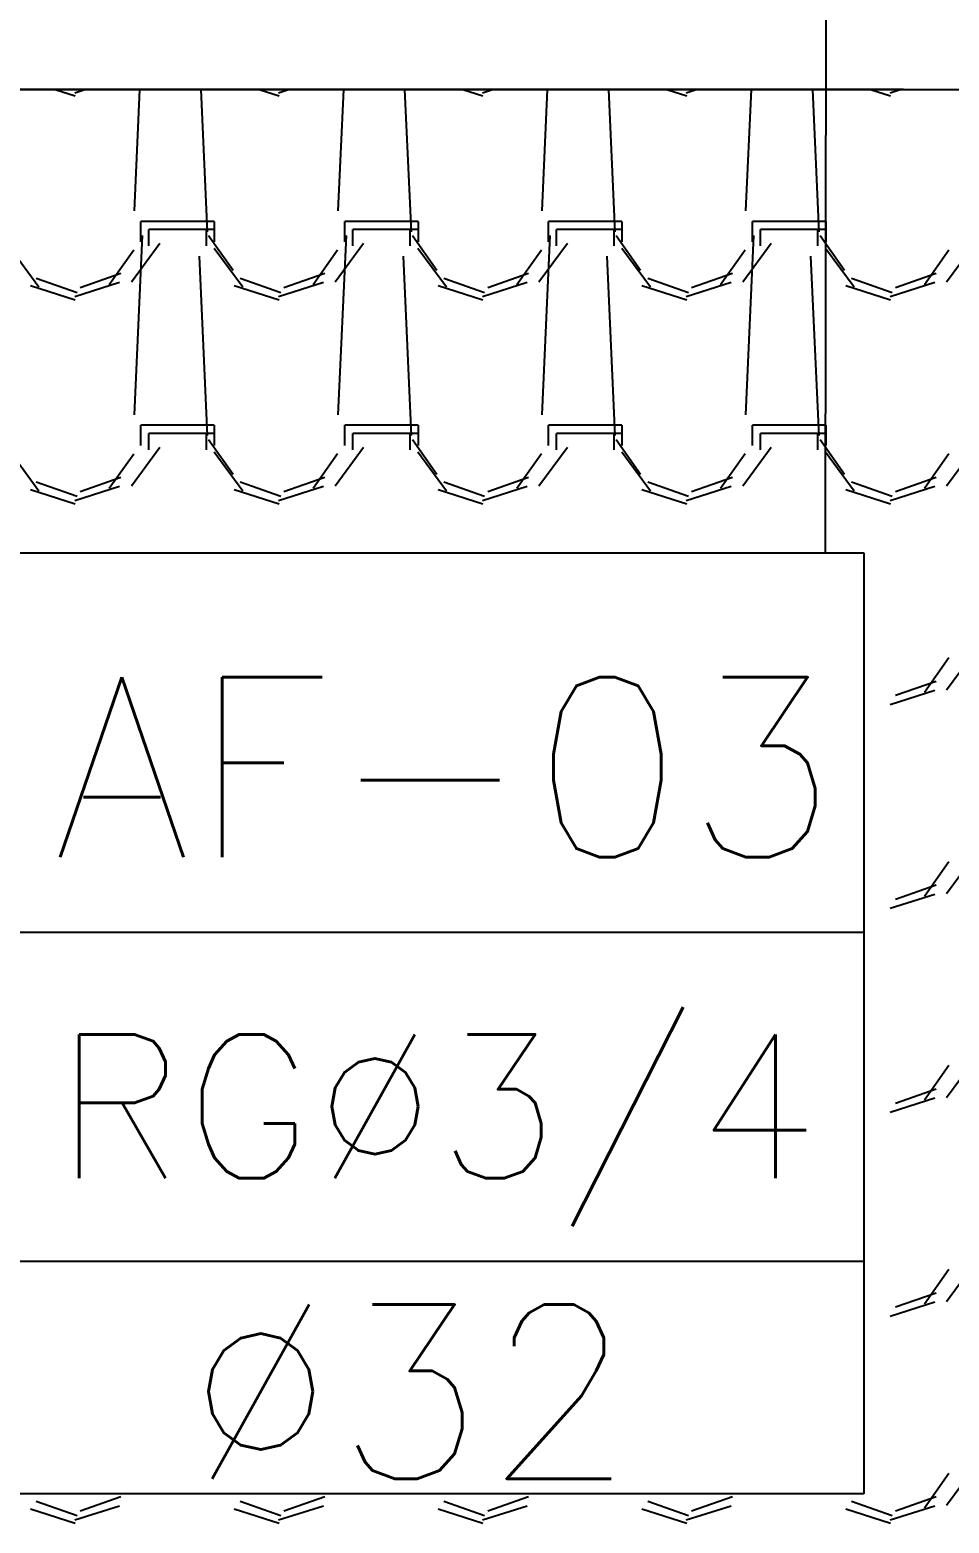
# Model space of a CAD drawing. Header units: millimetres. Extents: x 3923 to 4007, y 744 to 863.
# Drawn here: x 3931.037 to 3932.174, y 844.941 to 846.786 of the extents above; entities that cross this region are included whole.
import ezdxf
from ezdxf.enums import TextEntityAlignment as Align

# ---------------------------------------------------------------- set-up
doc = ezdxf.new("R2010")
doc.units = ezdxf.units.MM
for name, color, linetype in [('-HIDRO', 8, 'Continuous'), ('Prumadas_L', 1, 'Continuous'), ('Prumadas_Q', 3, 'Continuous'), ('Prumadas_T', 2, 'Continuous')]:
    doc.layers.add(name, color=color, linetype=linetype)
doc.styles.add('ROMANS', font='romans__.ttf', dxfattribs={"height": 0.1})

msp = doc.modelspace()

# ---------------------------------------------------------------- linework, layer by layer
at = {"layer": '-HIDRO', "linetype": 'Continuous'}
for p, q in [((3932.1171, 846.7125), (3929.0091, 846.7125)), ((3929.8491, 846.7125), (3932.3691, 846.7125)), ((3931.0683, 846.7125), (3931.0931, 846.7047)), ((3931.0925, 846.7086), (3931.1048, 846.7125)), ((3931.1726, 846.7125), (3931.1658, 846.5626)), ((3931.2483, 846.7125), (3931.2563, 846.5368)), ((3931.3203, 846.7125), (3931.3451, 846.7047)), ((3931.3445, 846.7086), (3931.3568, 846.7125)), ((3931.4246, 846.7125), (3931.4178, 846.5626)), ((3931.5003, 846.7125), (3931.5083, 846.5368)), ((3931.5723, 846.7125), (3931.5971, 846.7047)), ((3931.5965, 846.7086), (3931.6088, 846.7125)), ((3931.6766, 846.7125), (3931.6698, 846.5626)), ((3931.7524, 846.7125), (3931.7603, 846.5368)), ((3931.8243, 846.7125), (3931.8491, 846.7047)), ((3931.8485, 846.7086), (3931.8608, 846.7125)), ((3931.9286, 846.7125), (3931.9218, 846.5626)), ((3932.0044, 846.7125), (3932.0123, 846.5368)), ((3932.0763, 846.7125), (3932.1011, 846.7047)), ((3932.1005, 846.7086), (3932.1128, 846.7125)), ((3931.2548, 846.5496), (3931.1742, 846.5496)), ((3931.1742, 846.5244), (3931.1742, 846.5496)), ((3931.2548, 846.5395), (3931.1842, 846.5395)), ((3931.1842, 846.5193), (3931.1842, 846.5395)), ((3931.2649, 846.5496), (3931.2548, 846.5496)), ((3931.2548, 846.5395), (3931.2548, 846.5193)), ((3931.2649, 846.5395), (3931.2548, 846.5395)), ((3931.2649, 846.5496), (3931.2649, 846.5244)), ((3931.5068, 846.5496), (3931.4262, 846.5496)), ((3931.4262, 846.5244), (3931.4262, 846.5496)), ((3931.5068, 846.5395), (3931.4362, 846.5395)), ((3931.4362, 846.5193), (3931.4362, 846.5395)), ((3931.5169, 846.5496), (3931.5068, 846.5496)), ((3931.5068, 846.5395), (3931.5068, 846.5193)), ((3931.5169, 846.5395), (3931.5068, 846.5395)), ((3931.5169, 846.5496), (3931.5169, 846.5244)), ((3931.7588, 846.5496), (3931.6782, 846.5496)), ((3931.6782, 846.5244), (3931.6782, 846.5496)), ((3931.7588, 846.5395), (3931.6882, 846.5395)), ((3931.6882, 846.5193), (3931.6882, 846.5395)), ((3931.7689, 846.5496), (3931.7588, 846.5496)), ((3931.7588, 846.5395), (3931.7588, 846.5193)), ((3931.7689, 846.5395), (3931.7588, 846.5395)), ((3931.7689, 846.5496), (3931.7689, 846.5244)), ((3932.0108, 846.5496), (3931.9302, 846.5496)), ((3931.9302, 846.5244), (3931.9302, 846.5496)), ((3932.0108, 846.5395), (3931.9402, 846.5395)), ((3931.9402, 846.5193), (3931.9402, 846.5395)), ((3932.0209, 846.5496), (3932.0108, 846.5496)), ((3932.0108, 846.5395), (3932.0108, 846.5193)), ((3932.0209, 846.5395), (3932.0108, 846.5395)), ((3932.0209, 846.5496), (3932.0209, 846.5244)), ((3931.1624, 846.4747), (3931.1976, 846.5226)), ((3931.1758, 846.5323), (3931.1658, 846.3106)), ((3931.2579, 846.532), (3931.2881, 846.4892)), ((3931.4144, 846.4747), (3931.4496, 846.5226)), ((3931.4278, 846.5323), (3931.4178, 846.3106)), ((3931.5099, 846.532), (3931.5401, 846.4892)), ((3931.6664, 846.4747), (3931.7016, 846.5226)), ((3931.6798, 846.5323), (3931.6698, 846.3106)), ((3931.7619, 846.532), (3931.7921, 846.4892)), ((3931.9184, 846.4747), (3931.9536, 846.5226)), ((3931.9318, 846.5323), (3931.9218, 846.3106)), ((3932.0139, 846.532), (3932.0441, 846.4892)), ((3932.1704, 846.4747), (3932.2056, 846.5226)), ((3931.0128, 846.5166), (3931.0481, 846.4687)), ((3931.135, 846.4717), (3931.1653, 846.5145)), ((3931.2463, 846.5066), (3931.2563, 846.2848)), ((3931.2648, 846.5166), (3931.3001, 846.4687)), ((3931.387, 846.4717), (3931.4173, 846.5146)), ((3931.4983, 846.5066), (3931.5083, 846.2848)), ((3931.5168, 846.5166), (3931.5521, 846.4687)), ((3931.639, 846.4717), (3931.6693, 846.5146)), ((3931.7503, 846.5066), (3931.7603, 846.2848)), ((3931.7688, 846.5166), (3931.8041, 846.4687)), ((3931.891, 846.4717), (3931.9213, 846.5146)), ((3932.0023, 846.5066), (3932.0123, 846.2848)), ((3932.0208, 846.5166), (3932.0561, 846.4687)), ((3932.143, 846.4717), (3932.1733, 846.5146)), ((3931.0991, 846.4679), (3931.1495, 846.4855)), ((3931.3511, 846.4679), (3931.4015, 846.4855)), ((3931.6031, 846.4679), (3931.6535, 846.4855)), ((3931.8551, 846.4679), (3931.9055, 846.4855)), ((3932.1071, 846.4679), (3932.1575, 846.4855)), ((3931.0377, 846.4703), (3931.0931, 846.4527)), ((3931.0448, 846.4796), (3931.0952, 846.4619)), ((3931.0925, 846.4566), (3931.1479, 846.4743)), ((3931.2897, 846.4703), (3931.3451, 846.4527)), ((3931.2968, 846.4796), (3931.3472, 846.4619)), ((3931.3445, 846.4566), (3931.3999, 846.4743)), ((3931.5417, 846.4703), (3931.5971, 846.4527)), ((3931.5488, 846.4796), (3931.5992, 846.4619)), ((3931.5965, 846.4566), (3931.6519, 846.4743)), ((3931.7937, 846.4703), (3931.8491, 846.4527)), ((3931.8008, 846.4796), (3931.8512, 846.4619)), ((3931.8485, 846.4566), (3931.9039, 846.4743)), ((3932.0457, 846.4703), (3932.1011, 846.4527)), ((3932.0528, 846.4796), (3932.1032, 846.4619)), ((3932.1005, 846.4566), (3932.1559, 846.4743)), ((3931.2548, 846.2976), (3931.1742, 846.2976)), ((3931.1742, 846.2724), (3931.1742, 846.2976)), ((3931.2548, 846.2875), (3931.1842, 846.2875)), ((3931.1842, 846.2673), (3931.1842, 846.2875)), ((3931.2649, 846.2976), (3931.2548, 846.2976)), ((3931.2548, 846.2875), (3931.2548, 846.2673)), ((3931.2649, 846.2875), (3931.2548, 846.2875)), ((3931.2579, 846.28), (3931.2881, 846.2372)), ((3931.2649, 846.2976), (3931.2649, 846.2724)), ((3931.5068, 846.2976), (3931.4262, 846.2976)), ((3931.4262, 846.2724), (3931.4262, 846.2976)), ((3931.5068, 846.2875), (3931.4362, 846.2875)), ((3931.4362, 846.2673), (3931.4362, 846.2875)), ((3931.5169, 846.2976), (3931.5068, 846.2976)), ((3931.5068, 846.2875), (3931.5068, 846.2673)), ((3931.5169, 846.2875), (3931.5068, 846.2875)), ((3931.5099, 846.28), (3931.5401, 846.2372)), ((3931.5169, 846.2976), (3931.5169, 846.2724)), ((3931.7588, 846.2976), (3931.6782, 846.2976)), ((3931.6782, 846.2724), (3931.6782, 846.2976)), ((3931.7588, 846.2875), (3931.6882, 846.2875)), ((3931.6882, 846.2673), (3931.6882, 846.2875)), ((3931.7689, 846.2976), (3931.7588, 846.2976)), ((3931.7588, 846.2875), (3931.7588, 846.2673)), ((3931.7689, 846.2875), (3931.7588, 846.2875)), ((3931.7619, 846.28), (3931.7921, 846.2372)), ((3931.7689, 846.2976), (3931.7689, 846.2724)), ((3932.0108, 846.2976), (3931.9302, 846.2976)), ((3931.9302, 846.2724), (3931.9302, 846.2976)), ((3932.0108, 846.2875), (3931.9402, 846.2875)), ((3931.9402, 846.2673), (3931.9402, 846.2875)), ((3932.0209, 846.2976), (3932.0108, 846.2976)), ((3932.0108, 846.2875), (3932.0108, 846.2673)), ((3932.0209, 846.2875), (3932.0108, 846.2875)), ((3932.0139, 846.28), (3932.0441, 846.2372)), ((3932.0209, 846.2976), (3932.0209, 846.2724)), ((3931.0128, 846.2646), (3931.0481, 846.2167)), ((3931.135, 846.2197), (3931.1653, 846.2625)), ((3931.1624, 846.2227), (3931.1976, 846.2706)), ((3931.2648, 846.2646), (3931.3001, 846.2167)), ((3931.387, 846.2197), (3931.4173, 846.2626)), ((3931.4144, 846.2227), (3931.4496, 846.2706)), ((3931.5168, 846.2646), (3931.5521, 846.2167)), ((3931.639, 846.2197), (3931.6693, 846.2626)), ((3931.6664, 846.2227), (3931.7016, 846.2706)), ((3931.7688, 846.2646), (3931.8041, 846.2167)), ((3931.891, 846.2197), (3931.9213, 846.2626)), ((3931.9184, 846.2227), (3931.9536, 846.2706)), ((3932.0208, 846.2646), (3932.0561, 846.2167)), ((3932.143, 846.2197), (3932.1733, 846.2626)), ((3932.1704, 846.2227), (3932.2056, 846.2706)), ((3931.0448, 846.2276), (3931.0952, 846.2099)), ((3931.0991, 846.2159), (3931.1495, 846.2335)), ((3931.2968, 846.2276), (3931.3472, 846.2099)), ((3931.3511, 846.2159), (3931.4015, 846.2335)), ((3931.5488, 846.2276), (3931.5992, 846.2099)), ((3931.6031, 846.2159), (3931.6535, 846.2335)), ((3931.8008, 846.2276), (3931.8512, 846.2099)), ((3931.8551, 846.2159), (3931.9055, 846.2335)), ((3932.0528, 846.2276), (3932.1032, 846.2099)), ((3932.1071, 846.2159), (3932.1575, 846.2335)), ((3931.0377, 846.2183), (3931.0931, 846.2007)), ((3931.0925, 846.2046), (3931.1479, 846.2222)), ((3931.2897, 846.2183), (3931.3451, 846.2007)), ((3931.3445, 846.2046), (3931.3999, 846.2222)), ((3931.5417, 846.2183), (3931.5971, 846.2007)), ((3931.5965, 846.2046), (3931.6519, 846.2222)), ((3931.7937, 846.2183), (3931.8491, 846.2007)), ((3931.8485, 846.2046), (3931.9039, 846.2222)), ((3932.0457, 846.2183), (3932.1011, 846.2007)), ((3932.1005, 846.2046), (3932.1559, 846.2222)), ((3932.143, 845.9677), (3932.1733, 846.0106)), ((3932.1703, 845.9707), (3932.2056, 846.0186)), ((3932.1005, 845.9526), (3932.1559, 845.9702)), ((3932.1071, 845.9639), (3932.1575, 845.9815)), ((3932.1703, 845.7187), (3932.2056, 845.7666)), ((3932.143, 845.7157), (3932.1733, 845.7586)), ((3932.1071, 845.7119), (3932.1575, 845.7295)), ((3932.1005, 845.7006), (3932.1559, 845.7182)), ((3932.143, 845.4637), (3932.1733, 845.5066)), ((3932.1703, 845.4667), (3932.2056, 845.5146)), ((3932.1071, 845.4599), (3932.1575, 845.4775)), ((3932.1005, 845.4486), (3932.1559, 845.4662)), ((3932.143, 845.2117), (3932.1733, 845.2546)), ((3932.1703, 845.2147), (3932.2056, 845.2626)), ((3932.1005, 845.1966), (3932.1559, 845.2142)), ((3932.1071, 845.2079), (3932.1575, 845.2255)), ((3932.1703, 844.9627), (3932.2056, 845.0106)), ((3932.143, 844.9597), (3932.1733, 845.0026)), ((3931.0991, 844.9559), (3931.1495, 844.9735)), ((3931.3511, 844.9559), (3931.4015, 844.9735)), ((3931.6031, 844.9559), (3931.6535, 844.9735)), ((3931.8551, 844.9559), (3931.9055, 844.9735)), ((3932.1071, 844.9559), (3932.1575, 844.9735)), ((3931.0377, 844.9583), (3931.0931, 844.9406)), ((3931.0448, 844.9676), (3931.0952, 844.9499)), ((3931.0925, 844.9446), (3931.1479, 844.9622)), ((3931.2897, 844.9583), (3931.3451, 844.9406)), ((3931.2968, 844.9676), (3931.3472, 844.9499)), ((3931.3445, 844.9446), (3931.3999, 844.9622)), ((3931.5417, 844.9583), (3931.5971, 844.9406)), ((3931.5488, 844.9676), (3931.5992, 844.9499)), ((3931.5965, 844.9446), (3931.6519, 844.9622)), ((3931.7937, 844.9583), (3931.8491, 844.9406)), ((3931.8008, 844.9676), (3931.8512, 844.9499)), ((3931.8485, 844.9446), (3931.9039, 844.9622)), ((3932.0457, 844.9583), (3932.1011, 844.9406)), ((3932.0528, 844.9676), (3932.1032, 844.9499)), ((3932.1005, 844.9446), (3932.1559, 844.9622))]:
    msp.add_line(p, q, dxfattribs=at)
at = {"layer": 'Prumadas_L'}
for p, q in [((3932.0205, 846.1401), (3932.0222, 847.2165)), ((3931.0082, 845.671), (3932.0681, 845.671)), ((3931.0082, 845.2645), (3932.0681, 845.2645))]:
    msp.add_line(p, q, dxfattribs=at)
at = {"layer": 'Prumadas_Q'}
for p, q in [((3931.0082, 846.1401), (3932.0681, 846.1401)), ((3932.0681, 846.1401), (3932.0681, 844.9767)), ((3932.0681, 844.9767), (3931.0082, 844.9767))]:
    msp.add_line(p, q, dxfattribs=at)

# ---------------------------------------------------------------- texts
at = {"layer": 'Prumadas_T', "style": 'ROMANS'}
for s, height, p in [('AF-03', 0.22226, (3931.5508, 845.7639)), ('RG%%C3/4', 0.17781, (3931.5397, 845.3669)), ('%%C32', 0.21515, (3931.5067, 844.9956))]:
    msp.add_text(s, height=height, rotation=0, dxfattribs=at).set_placement(p, align=Align.CENTER)

doc.saveas('drawing.dxf')
